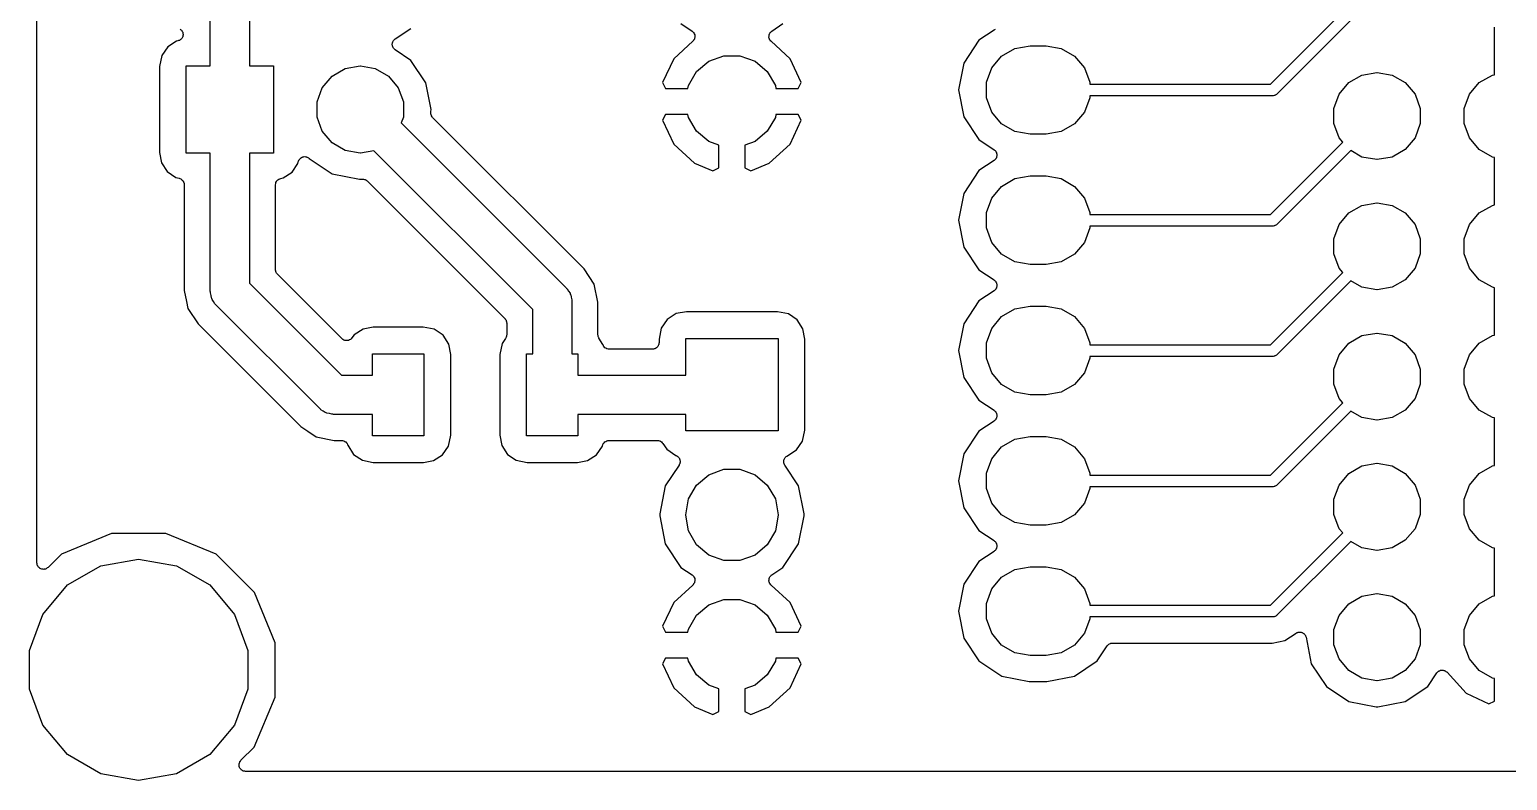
# Model space of a CAD drawing. Extents: x 127.4 to 176.4, y -111.4 to -62.3.
# Drawn here: x 127.42 to 156.21, y -111.38 to -96.74 of the extents above; entities that cross this region are included whole.
import ezdxf

# ---------------------------------------------------------------- set-up
doc = ezdxf.new("R2010")
doc.units = 0
doc.header["$MEASUREMENT"] = 0
doc.layers.add('BLACK', color=7, linetype='CONTINUOUS')

msp = doc.modelspace()

# ---------------------------------------------------------------- linework, layer by layer
at = {"layer": 'Black'}
for p, q in [((127.558, -107.137), (127.558, -66.8538)), ((151.591, -97.8027), (153, -96.393)), ((130.351, -96.7303), (130.363, -96.7422)), ((130.363, -96.7422), (130.377, -96.7531)), ((130.937, -97.448), (130.937, -96.5065)), ((131.699, -96.5065), (131.699, -97.448)), ((134.537, -96.9224), (134.846, -96.7165)), ((140.106, -96.6239), (140.323, -96.7689)), ((141.877, -96.7689), (142.094, -96.6239)), ((146.217, -96.743), (146.207, -96.7526)), ((146.228, -96.7348), (146.217, -96.743)), ((153.159, -96.5581), (151.719, -97.9978)), ((155.956, -97.6192), (155.956, -96.6908)), ((130.281, -96.9651), (130.107, -97.0768)), ((130.304, -96.9607), (130.281, -96.9651)), ((130.32, -96.9546), (130.304, -96.9607)), ((130.337, -96.9498), (130.32, -96.9546)), ((130.341, -96.9468), (130.337, -96.9498)), ((130.345, -96.9451), (130.341, -96.9468)), ((130.358, -96.9339), (130.345, -96.9451)), ((130.372, -96.9237), (130.358, -96.9339)), ((130.375, -96.9196), (130.372, -96.9237)), ((130.379, -96.9164), (130.375, -96.9196)), ((130.377, -96.7531), (130.379, -96.7573)), ((130.379, -96.7573), (130.383, -96.7608)), ((130.387, -96.9013), (130.379, -96.9164)), ((130.383, -96.7608), (130.39, -96.7762)), ((130.397, -96.887), (130.387, -96.9013)), ((130.39, -96.7762), (130.399, -96.791)), ((130.398, -96.8822), (130.397, -96.887)), ((130.4, -96.8779), (130.398, -96.8822)), ((130.399, -96.791), (130.4, -96.7959)), ((130.4, -96.7959), (130.402, -96.8003)), ((130.403, -96.8609), (130.4, -96.8779)), ((130.402, -96.8003), (130.404, -96.8175)), ((130.407, -96.8442), (130.403, -96.8609)), ((130.404, -96.8175), (130.407, -96.8344)), ((130.407, -96.8344), (130.407, -96.8393)), ((130.407, -96.8393), (130.407, -96.8442)), ((134.481, -97.0197), (134.485, -97.0062)), ((134.482, -97.028), (134.481, -97.0197)), ((134.481, -97.0363), (134.482, -97.028)), ((134.485, -97.0498), (134.481, -97.0363)), ((134.485, -97.0062), (134.486, -96.9925)), ((134.486, -96.9925), (134.49, -96.985)), ((134.49, -96.985), (134.492, -96.9769)), ((134.492, -96.9769), (134.499, -96.9653)), ((134.499, -96.9653), (134.506, -96.9529)), ((134.506, -96.9529), (134.512, -96.9471)), ((134.512, -96.9471), (134.516, -96.9402)), ((134.516, -96.9402), (134.527, -96.932)), ((134.527, -96.932), (134.537, -96.9224)), ((140.338, -96.9681), (139.966, -97.309)), ((140.323, -96.7689), (140.326, -96.7718)), ((140.326, -96.7718), (140.33, -96.7737)), ((140.33, -96.7737), (140.342, -96.787)), ((140.341, -96.9648), (140.338, -96.9681)), ((140.344, -96.9623), (140.341, -96.9648)), ((140.342, -96.787), (140.355, -96.7994)), ((140.354, -96.9474), (140.344, -96.9623)), ((140.365, -96.9331), (140.354, -96.9474)), ((140.355, -96.7994), (140.357, -96.8032)), ((140.357, -96.8032), (140.36, -96.8063)), ((140.36, -96.8063), (140.367, -96.8228)), ((140.366, -96.9291), (140.365, -96.9331)), ((140.369, -96.9256), (140.366, -96.9291)), ((140.367, -96.8228), (140.375, -96.839)), ((140.373, -96.9082), (140.369, -96.9256)), ((140.378, -96.8911), (140.373, -96.9082)), ((140.375, -96.839), (140.375, -96.8431)), ((140.375, -96.8431), (140.377, -96.847)), ((140.377, -96.847), (140.377, -96.8649)), ((140.377, -96.8649), (140.379, -96.8828)), ((140.379, -96.8828), (140.378, -96.8869)), ((140.378, -96.8869), (140.378, -96.8911)), ((141.821, -96.8828), (141.823, -96.8649)), ((141.822, -96.8869), (141.821, -96.8828)), ((141.822, -96.8911), (141.822, -96.8869)), ((141.827, -96.9082), (141.822, -96.8911)), ((141.823, -96.847), (141.825, -96.8431)), ((141.823, -96.8649), (141.823, -96.847)), ((141.825, -96.839), (141.833, -96.8228)), ((141.825, -96.8431), (141.825, -96.839)), ((141.831, -96.9256), (141.827, -96.9082)), ((141.834, -96.9291), (141.831, -96.9256)), ((141.833, -96.8228), (141.84, -96.8063)), ((141.835, -96.9331), (141.834, -96.9291)), ((141.846, -96.9474), (141.835, -96.9331)), ((141.84, -96.8063), (141.843, -96.8032)), ((141.843, -96.8032), (141.845, -96.7994)), ((141.845, -96.7994), (141.858, -96.787)), ((141.856, -96.9623), (141.846, -96.9474)), ((141.859, -96.9648), (141.856, -96.9623)), ((141.858, -96.787), (141.87, -96.7737)), ((141.862, -96.9681), (141.859, -96.9648)), ((142.234, -97.309), (141.862, -96.9681)), ((141.87, -96.7737), (141.874, -96.7718)), ((141.874, -96.7718), (141.877, -96.7689)), ((145.913, -96.9489), (145.616, -97.3931)), ((146.207, -96.7526), (145.913, -96.9489)), ((129.991, -97.2465), (129.948, -97.4607)), ((130.107, -97.0768), (129.991, -97.2465)), ((134.486, -97.0635), (134.485, -97.0498)), ((134.49, -97.071), (134.486, -97.0635)), ((134.492, -97.0791), (134.49, -97.071)), ((134.499, -97.0907), (134.492, -97.0791)), ((134.506, -97.1031), (134.499, -97.0907)), ((134.512, -97.1089), (134.506, -97.1031)), ((134.516, -97.1158), (134.512, -97.1089)), ((134.527, -97.124), (134.516, -97.1158)), ((134.537, -97.1336), (134.527, -97.124)), ((134.846, -97.3395), (134.537, -97.1336)), ((139.966, -97.309), (139.75, -97.773)), ((140.65, -97.3571), (140.944, -97.2502)), ((140.944, -97.2502), (141.256, -97.2502)), ((141.256, -97.2502), (141.55, -97.3571)), ((142.45, -97.773), (142.234, -97.309)), ((146.162, -97.4852), (146.355, -97.2554)), ((146.355, -97.2554), (146.614, -97.1055)), ((146.614, -97.1055), (146.91, -97.0534)), ((146.91, -97.0534), (147.222, -97.0534)), ((147.222, -97.0534), (147.518, -97.1055)), ((147.518, -97.1055), (147.777, -97.2554)), ((147.777, -97.2554), (147.97, -97.4852)), ((129.948, -97.4607), (129.948, -99.1362)), ((130.468, -99.148), (130.468, -97.448)), ((130.468, -97.448), (130.937, -97.448)), ((131.699, -97.448), (132.168, -97.448)), ((132.168, -97.448), (132.168, -99.148)), ((133.308, -97.6469), (133.564, -97.4993)), ((133.564, -97.4993), (133.855, -97.448)), ((133.855, -97.448), (133.861, -97.448)), ((133.861, -97.448), (134.152, -97.4993)), ((134.152, -97.4993), (134.408, -97.6469)), ((135.139, -97.7793), (134.846, -97.3395)), ((140.254, -97.8287), (140.411, -97.5581)), ((140.411, -97.5581), (140.65, -97.3571)), ((141.55, -97.3571), (141.789, -97.5581)), ((141.789, -97.5581), (141.946, -97.8287)), ((145.616, -97.3931), (145.512, -97.917)), ((146.059, -97.767), (146.162, -97.4852)), ((147.97, -97.4852), (148.073, -97.767)), ((153.376, -97.6263), (153.667, -97.575)), ((153.667, -97.575), (153.673, -97.575)), ((153.673, -97.575), (153.964, -97.6263)), ((133.018, -98.1504), (133.119, -97.873)), ((133.119, -97.873), (133.308, -97.6469)), ((134.408, -97.6469), (134.597, -97.873)), ((134.597, -97.873), (134.698, -98.1504)), ((135.243, -98.298), (135.139, -97.7793)), ((139.75, -97.773), (139.807, -97.886)), ((139.807, -97.886), (140.244, -97.886)), ((140.244, -97.886), (140.254, -97.8287)), ((141.946, -97.8287), (141.956, -97.886)), ((141.956, -97.886), (142.393, -97.886)), ((142.393, -97.886), (142.45, -97.773)), ((146.059, -98.067), (146.059, -97.767)), ((148.073, -97.767), (148.073, -97.8027)), ((148.073, -97.8027), (151.591, -97.8027)), ((152.931, -98), (153.12, -97.7739)), ((153.12, -97.7739), (153.376, -97.6263)), ((153.964, -97.6263), (154.22, -97.7739)), ((154.22, -97.7739), (154.409, -98)), ((155.471, -98), (155.66, -97.7739)), ((155.66, -97.7739), (155.916, -97.6263)), ((155.916, -97.6263), (155.956, -97.6192)), ((133.018, -98.4456), (133.018, -98.1504)), ((134.698, -98.1504), (134.698, -98.4456)), ((145.512, -97.917), (145.616, -98.4409)), ((146.162, -98.3488), (146.059, -98.067)), ((148.073, -98.067), (147.97, -98.3488)), ((151.638, -98.0313), (148.073, -98.0313)), ((148.073, -98.0313), (148.073, -98.067)), ((151.643, -98.0304), (151.638, -98.0313)), ((151.648, -98.0309), (151.643, -98.0304)), ((151.662, -98.027), (151.648, -98.0309)), ((151.677, -98.0244), (151.662, -98.027)), ((151.681, -98.0219), (151.677, -98.0244)), ((151.686, -98.0206), (151.681, -98.0219)), ((151.699, -98.012), (151.686, -98.0206)), ((151.711, -98.0046), (151.699, -98.012)), ((151.715, -98.0007), (151.711, -98.0046)), ((151.719, -97.9978), (151.715, -98.0007)), ((152.83, -98.2774), (152.931, -98)), ((154.409, -98), (154.51, -98.2774)), ((155.37, -98.2774), (155.471, -98)), ((133.119, -98.723), (133.018, -98.4456)), ((134.698, -98.4456), (134.657, -98.5584)), ((135.233, -98.3735), (135.234, -98.3556)), ((135.234, -98.3776), (135.233, -98.3735)), ((135.234, -98.3556), (135.235, -98.3377)), ((135.234, -98.3818), (135.234, -98.3776)), ((135.24, -98.3988), (135.234, -98.3818)), ((135.235, -98.3377), (135.243, -98.298)), ((135.244, -98.4161), (135.24, -98.3988)), ((135.247, -98.4195), (135.244, -98.4161)), ((135.248, -98.4235), (135.247, -98.4195)), ((135.259, -98.4375), (135.248, -98.4235)), ((135.269, -98.4522), (135.259, -98.4375)), ((135.412, -98.5945), (135.269, -98.4522)), ((139.807, -98.394), (139.75, -98.507)), ((140.244, -98.394), (139.807, -98.394)), ((140.254, -98.4513), (140.244, -98.394)), ((140.411, -98.7219), (140.254, -98.4513)), ((141.946, -98.4513), (141.789, -98.7219)), ((141.956, -98.394), (141.946, -98.4513)), ((142.393, -98.394), (141.956, -98.394)), ((142.45, -98.507), (142.393, -98.394)), ((145.616, -98.4409), (145.913, -98.8851)), ((146.355, -98.5786), (146.162, -98.3488)), ((147.97, -98.3488), (147.777, -98.5786)), ((152.83, -98.5726), (152.83, -98.2774)), ((154.51, -98.2774), (154.51, -98.5726)), ((155.37, -98.5726), (155.37, -98.2774)), ((133.308, -98.9491), (133.119, -98.723)), ((134.657, -98.5584), (137.869, -101.771)), ((138.22, -101.403), (135.412, -98.5945)), ((135.412, -98.5945), (135.412, -98.5945)), ((139.75, -98.507), (139.966, -98.971)), ((140.65, -98.9229), (140.411, -98.7219)), ((141.789, -98.7219), (141.55, -98.9229)), ((142.234, -98.971), (142.45, -98.507)), ((146.614, -98.7285), (146.355, -98.5786)), ((146.91, -98.7806), (146.614, -98.7285)), ((147.518, -98.7285), (147.222, -98.7806)), ((147.777, -98.5786), (147.518, -98.7285)), ((152.931, -98.85), (152.83, -98.5726)), ((154.51, -98.5726), (154.409, -98.85)), ((155.471, -98.85), (155.37, -98.5726)), ((133.564, -99.0967), (133.308, -98.9491)), ((139.966, -98.971), (140.373, -99.3435)), ((140.846, -98.9942), (140.65, -98.9229)), ((140.846, -99.4324), (140.846, -98.9942)), ((141.55, -98.9229), (141.354, -98.9942)), ((141.354, -98.9942), (141.354, -99.4324)), ((141.827, -99.3435), (142.234, -98.971)), ((145.913, -98.8851), (146.207, -99.0814)), ((147.222, -98.7806), (146.91, -98.7806)), ((151.591, -100.343), (153, -98.933)), ((153, -98.933), (152.931, -98.85)), ((154.409, -98.85), (154.22, -99.0761)), ((155.66, -99.0761), (155.471, -98.85)), ((129.948, -99.1362), (129.985, -99.3355)), ((129.985, -99.3355), (130.097, -99.5091)), ((130.937, -99.148), (130.468, -99.148)), ((130.937, -99.91), (130.937, -99.148)), ((132.168, -99.148), (131.699, -99.148)), ((131.699, -99.148), (131.699, -99.91)), ((132.645, -99.3495), (132.651, -99.3183)), ((132.651, -99.3183), (132.657, -99.3031)), ((132.657, -99.3031), (132.662, -99.2874)), ((132.662, -99.2874), (132.665, -99.2827)), ((132.665, -99.2827), (132.667, -99.2773)), ((132.667, -99.2773), (132.678, -99.265)), ((132.678, -99.265), (132.688, -99.2518)), ((132.688, -99.2518), (132.693, -99.2486)), ((132.693, -99.2486), (132.697, -99.2442)), ((132.697, -99.2442), (132.711, -99.2364)), ((132.711, -99.2364), (132.725, -99.2273)), ((132.725, -99.2273), (132.73, -99.2259)), ((132.73, -99.2259), (132.735, -99.2231)), ((132.735, -99.2231), (132.752, -99.2207)), ((132.752, -99.2207), (132.768, -99.2168)), ((132.768, -99.2168), (132.773, -99.2174)), ((132.773, -99.2174), (132.779, -99.2166)), ((132.779, -99.2166), (132.795, -99.2198)), ((132.795, -99.2198), (132.811, -99.2216)), ((132.811, -99.2216), (132.817, -99.2242)), ((132.817, -99.2242), (132.822, -99.2253)), ((132.822, -99.2253), (132.836, -99.2339)), ((132.836, -99.2339), (132.851, -99.2411)), ((132.851, -99.2411), (132.855, -99.2453)), ((132.855, -99.2453), (132.86, -99.2484)), ((132.86, -99.2484), (132.862, -99.2507)), ((132.862, -99.2507), (133.31, -99.5503)), ((133.855, -99.148), (133.564, -99.0967)), ((133.861, -99.148), (133.855, -99.148)), ((134.123, -99.1018), (133.861, -99.148)), ((137.219, -102.198), (134.123, -99.1018)), ((146.207, -99.2926), (145.913, -99.4889)), ((146.207, -99.0814), (146.217, -99.091)), ((146.217, -99.283), (146.207, -99.2926)), ((146.217, -99.091), (146.228, -99.0992)), ((146.228, -99.2748), (146.217, -99.283)), ((146.228, -99.0992), (146.233, -99.1061)), ((146.233, -99.2679), (146.228, -99.2748)), ((146.233, -99.1061), (146.239, -99.1119)), ((146.239, -99.2621), (146.233, -99.2679)), ((146.239, -99.1119), (146.245, -99.1243)), ((146.245, -99.2497), (146.239, -99.2621)), ((146.245, -99.1243), (146.253, -99.1359)), ((146.253, -99.2381), (146.245, -99.2497)), ((146.253, -99.1359), (146.255, -99.144)), ((146.255, -99.23), (146.253, -99.2381)), ((146.255, -99.144), (146.258, -99.1515)), ((146.258, -99.2225), (146.255, -99.23)), ((146.258, -99.1515), (146.26, -99.1652)), ((146.26, -99.2088), (146.258, -99.2225)), ((146.26, -99.1652), (146.263, -99.1787)), ((146.263, -99.1953), (146.26, -99.2088)), ((146.263, -99.1787), (146.262, -99.187)), ((146.262, -99.187), (146.263, -99.1953)), ((153.159, -99.0981), (151.719, -100.538)), ((153.376, -99.2237), (153.159, -99.0981)), ((153.667, -99.275), (153.376, -99.2237)), ((153.673, -99.275), (153.667, -99.275)), ((153.964, -99.2237), (153.673, -99.275)), ((154.22, -99.0761), (153.964, -99.2237)), ((155.916, -99.2237), (155.66, -99.0761)), ((155.956, -99.2308), (155.916, -99.2237)), ((155.956, -100.159), (155.956, -99.2308)), ((130.097, -99.5091), (130.267, -99.6251)), ((130.267, -99.6251), (130.327, -99.6373)), ((132.355, -99.6309), (132.529, -99.5192)), ((132.529, -99.5192), (132.645, -99.3495)), ((133.31, -99.5503), (133.841, -99.656)), ((140.373, -99.3435), (140.73, -99.4913)), ((140.73, -99.4913), (140.846, -99.4324)), ((141.354, -99.4324), (141.47, -99.4913)), ((141.47, -99.4913), (141.827, -99.3435)), ((145.913, -99.4889), (145.616, -99.9331)), ((146.614, -99.6455), (146.91, -99.5934)), ((146.91, -99.5934), (147.222, -99.5934)), ((147.222, -99.5934), (147.518, -99.6455)), ((130.327, -99.6373), (130.346, -99.6448)), ((130.346, -99.6448), (130.365, -99.6518)), ((130.365, -99.6518), (130.367, -99.6529)), ((130.367, -99.6529), (130.368, -99.6535)), ((130.368, -99.6535), (130.384, -99.667)), ((130.384, -99.667), (130.399, -99.6802)), ((130.399, -99.6802), (130.4, -99.6816)), ((130.4, -99.6816), (130.401, -99.6827)), ((130.401, -99.6827), (130.411, -99.7006)), ((130.411, -99.7006), (130.421, -99.7184)), ((130.421, -99.7184), (130.422, -99.72)), ((130.422, -99.72), (130.422, -99.7214)), ((130.422, -99.7214), (130.425, -99.7416)), ((130.425, -99.7416), (130.429, -99.7618)), ((130.429, -99.7618), (130.429, -101.827)), ((130.937, -101.84), (130.937, -99.91)), ((131.699, -99.91), (131.699, -101.682)), ((132.207, -99.7642), (132.211, -99.7432)), ((132.207, -101.419), (132.207, -99.7642)), ((132.211, -99.7432), (132.214, -99.7221)), ((132.214, -99.7221), (132.215, -99.7215)), ((132.215, -99.7208), (132.225, -99.7023)), ((132.215, -99.7215), (132.215, -99.7208)), ((132.225, -99.7023), (132.236, -99.6837)), ((132.236, -99.6832), (132.237, -99.6826)), ((132.236, -99.6837), (132.236, -99.6832)), ((132.237, -99.6826), (132.253, -99.6689)), ((132.253, -99.6689), (132.269, -99.655)), ((132.269, -99.655), (132.27, -99.6547)), ((132.27, -99.6542), (132.291, -99.6469)), ((132.27, -99.6547), (132.27, -99.6542)), ((132.291, -99.6469), (132.311, -99.6394)), ((132.311, -99.6394), (132.355, -99.6309)), ((133.841, -99.656), (133.875, -99.656)), ((133.875, -99.656), (133.878, -99.6553)), ((133.878, -99.6553), (133.896, -99.6549)), ((133.896, -99.6549), (133.914, -99.6533)), ((133.914, -99.6533), (133.918, -99.6544)), ((133.918, -99.6544), (133.922, -99.6543)), ((133.922, -99.6543), (133.939, -99.6601)), ((133.939, -99.6601), (133.957, -99.6647)), ((133.957, -99.6647), (133.96, -99.6671)), ((133.96, -99.6671), (133.964, -99.6685)), ((133.964, -99.6685), (133.978, -99.6797)), ((133.978, -99.6797), (133.993, -99.69)), ((133.993, -99.69), (136.674, -102.371)), ((146.162, -100.025), (146.355, -99.7954)), ((146.355, -99.7954), (146.614, -99.6455)), ((147.518, -99.6455), (147.777, -99.7954)), ((147.777, -99.7954), (147.97, -100.025)), ((145.616, -99.9331), (145.512, -100.457)), ((146.059, -100.307), (146.162, -100.025)), ((147.97, -100.025), (148.073, -100.307)), ((153.12, -100.314), (153.376, -100.166)), ((153.376, -100.166), (153.667, -100.115)), ((153.667, -100.115), (153.673, -100.115)), ((153.673, -100.115), (153.964, -100.166)), ((153.964, -100.166), (154.22, -100.314)), ((155.66, -100.314), (155.916, -100.166)), ((155.916, -100.166), (155.956, -100.159)), ((145.512, -100.457), (145.616, -100.981)), ((146.059, -100.607), (146.059, -100.307)), ((148.073, -100.307), (148.073, -100.343)), ((148.073, -100.343), (151.591, -100.343)), ((152.931, -100.54), (153.12, -100.314)), ((154.22, -100.314), (154.409, -100.54)), ((155.471, -100.54), (155.66, -100.314)), ((146.162, -100.889), (146.059, -100.607)), ((148.073, -100.607), (147.97, -100.889)), ((151.638, -100.571), (148.073, -100.571)), ((148.073, -100.571), (148.073, -100.607)), ((151.643, -100.57), (151.638, -100.571)), ((151.648, -100.571), (151.643, -100.57)), ((151.662, -100.567), (151.648, -100.571)), ((151.677, -100.564), (151.662, -100.567)), ((151.681, -100.562), (151.677, -100.564)), ((151.686, -100.561), (151.681, -100.562)), ((151.699, -100.552), (151.686, -100.561)), ((151.711, -100.545), (151.699, -100.552)), ((151.715, -100.541), (151.711, -100.545)), ((151.719, -100.538), (151.715, -100.541)), ((152.83, -100.817), (152.931, -100.54)), ((154.409, -100.54), (154.51, -100.817)), ((155.37, -100.817), (155.471, -100.54)), ((145.616, -100.981), (145.913, -101.425)), ((146.355, -101.119), (146.162, -100.889)), ((147.97, -100.889), (147.777, -101.119)), ((152.83, -101.113), (152.83, -100.817)), ((154.51, -100.817), (154.51, -101.113)), ((155.37, -101.113), (155.37, -100.817)), ((146.614, -101.269), (146.355, -101.119)), ((146.91, -101.321), (146.614, -101.269)), ((147.222, -101.321), (146.91, -101.321)), ((147.518, -101.269), (147.222, -101.321)), ((147.777, -101.119), (147.518, -101.269)), ((152.931, -101.39), (152.83, -101.113)), ((154.51, -101.113), (154.409, -101.39)), ((155.471, -101.39), (155.37, -101.113)), ((132.208, -101.425), (132.207, -101.419)), ((132.207, -101.43), (132.208, -101.425)), ((132.212, -101.446), (132.207, -101.43)), ((132.215, -101.463), (132.212, -101.446)), ((132.217, -101.467), (132.215, -101.463)), ((132.219, -101.473), (132.217, -101.467)), ((132.228, -101.486), (132.219, -101.473)), ((132.237, -101.501), (132.228, -101.486)), ((132.241, -101.504), (132.237, -101.501)), ((132.244, -101.509), (132.241, -101.504)), ((133.503, -102.768), (132.244, -101.509)), ((138.419, -101.701), (138.22, -101.403)), ((145.913, -101.425), (146.207, -101.621)), ((146.207, -101.621), (146.217, -101.631)), ((146.217, -101.631), (146.228, -101.639)), ((146.228, -101.639), (146.233, -101.646)), ((146.233, -101.646), (146.239, -101.652)), ((151.591, -102.883), (153, -101.473)), ((153.159, -101.638), (151.719, -103.078)), ((153, -101.473), (152.931, -101.39)), ((153.376, -101.764), (153.159, -101.638)), ((154.22, -101.616), (153.964, -101.764)), ((154.409, -101.39), (154.22, -101.616)), ((155.66, -101.616), (155.471, -101.39)), ((155.916, -101.764), (155.66, -101.616)), ((130.429, -101.827), (130.471, -102.039)), ((130.94, -101.857), (130.937, -101.84)), ((130.938, -101.873), (130.94, -101.857)), ((130.951, -101.921), (130.938, -101.873)), ((130.96, -101.97), (130.951, -101.921)), ((131.699, -101.682), (133.496, -103.479)), ((137.869, -101.771), (137.879, -101.784)), ((137.879, -101.784), (137.892, -101.795)), ((137.892, -101.795), (137.917, -101.838)), ((137.917, -101.838), (137.945, -101.879)), ((137.945, -101.879), (137.95, -101.895)), ((137.95, -101.895), (137.958, -101.91)), ((137.958, -101.91), (137.967, -101.959)), ((138.489, -102.053), (138.419, -101.701)), ((146.207, -101.833), (145.913, -102.029)), ((146.217, -101.823), (146.207, -101.833)), ((146.228, -101.815), (146.217, -101.823)), ((146.233, -101.808), (146.228, -101.815)), ((146.239, -101.802), (146.233, -101.808)), ((146.239, -101.652), (146.245, -101.664)), ((146.245, -101.79), (146.239, -101.802)), ((146.245, -101.664), (146.253, -101.676)), ((146.253, -101.778), (146.245, -101.79)), ((146.253, -101.676), (146.255, -101.684)), ((146.255, -101.77), (146.253, -101.778)), ((146.255, -101.684), (146.258, -101.691)), ((146.258, -101.763), (146.255, -101.77)), ((146.258, -101.691), (146.26, -101.705)), ((146.26, -101.749), (146.258, -101.763)), ((146.26, -101.705), (146.263, -101.719)), ((146.263, -101.735), (146.26, -101.749)), ((146.263, -101.719), (146.262, -101.727)), ((146.262, -101.727), (146.263, -101.735)), ((153.667, -101.815), (153.376, -101.764)), ((153.673, -101.815), (153.667, -101.815)), ((153.964, -101.764), (153.673, -101.815)), ((155.956, -101.771), (155.916, -101.764)), ((155.956, -102.699), (155.956, -101.771)), ((130.471, -102.039), (130.471, -102.039)), ((130.471, -102.039), (130.499, -102.179)), ((130.499, -102.179), (130.698, -102.477)), ((130.968, -101.985), (130.96, -101.97)), ((130.973, -102.001), (130.968, -101.985)), ((131.001, -102.042), (130.973, -102.001)), ((131.026, -102.085), (131.001, -102.042)), ((131.039, -102.096), (131.026, -102.085)), ((131.049, -102.109), (131.039, -102.096)), ((133.069, -104.129), (131.049, -102.109)), ((137.219, -103.06), (137.219, -102.198)), ((137.967, -101.959), (137.98, -102.007)), ((137.98, -102.007), (137.978, -102.023)), ((137.978, -102.023), (137.981, -102.04)), ((137.981, -102.04), (137.981, -103.06)), ((138.489, -102.689), (138.489, -102.053)), ((145.913, -102.029), (145.616, -102.473)), ((146.355, -102.335), (146.614, -102.185)), ((146.614, -102.185), (146.91, -102.133)), ((146.91, -102.133), (147.222, -102.133)), ((147.222, -102.133), (147.518, -102.185)), ((147.518, -102.185), (147.777, -102.335)), ((130.698, -102.477), (132.701, -104.48)), ((136.674, -102.371), (136.677, -102.376)), ((136.677, -102.376), (136.681, -102.379)), ((136.681, -102.379), (136.69, -102.394)), ((136.69, -102.394), (136.699, -102.407)), ((136.699, -102.407), (136.701, -102.413)), ((136.701, -102.413), (136.703, -102.417)), ((136.703, -102.417), (136.706, -102.434)), ((136.706, -102.434), (136.711, -102.45)), ((136.711, -102.45), (136.71, -102.455)), ((136.71, -102.455), (136.711, -102.461)), ((136.711, -102.461), (136.711, -102.69)), ((139.839, -102.389), (139.723, -102.559)), ((140.013, -102.277), (139.839, -102.389)), ((140.212, -102.24), (140.013, -102.277)), ((141.987, -102.24), (140.212, -102.24)), ((142.201, -102.283), (141.987, -102.24)), ((142.371, -102.399), (142.201, -102.283)), ((142.483, -102.573), (142.371, -102.399)), ((145.616, -102.473), (145.512, -102.997)), ((146.162, -102.565), (146.355, -102.335)), ((147.777, -102.335), (147.97, -102.565)), ((133.504, -102.769), (133.503, -102.768)), ((133.503, -102.768), (133.503, -102.768)), ((133.521, -102.781), (133.504, -102.769)), ((133.539, -102.793), (133.521, -102.781)), ((133.54, -102.793), (133.539, -102.793)), ((133.561, -102.799), (133.54, -102.793)), ((133.54, -102.793), (133.54, -102.793)), ((133.646, -102.791), (133.627, -102.8)), ((133.665, -102.782), (133.646, -102.791)), ((133.666, -102.781), (133.665, -102.782)), ((133.667, -102.781), (133.666, -102.781)), ((133.682, -102.766), (133.667, -102.781)), ((133.697, -102.751), (133.682, -102.766)), ((133.739, -102.689), (133.697, -102.749)), ((133.697, -102.749), (133.697, -102.75)), ((133.697, -102.75), (133.697, -102.751)), ((133.913, -102.577), (133.739, -102.689)), ((134.112, -102.54), (133.913, -102.577)), ((135.087, -102.54), (134.112, -102.54)), ((135.301, -102.583), (135.087, -102.54)), ((135.471, -102.699), (135.301, -102.583)), ((135.583, -102.873), (135.471, -102.699)), ((136.689, -102.762), (136.623, -102.859)), ((136.695, -102.748), (136.689, -102.762)), ((136.703, -102.734), (136.695, -102.748)), ((136.704, -102.728), (136.703, -102.734)), ((136.707, -102.722), (136.704, -102.728)), ((136.708, -102.706), (136.707, -102.722)), ((136.711, -102.69), (136.708, -102.706)), ((138.491, -102.703), (138.489, -102.689)), ((138.492, -102.717), (138.491, -102.703)), ((138.495, -102.725), (138.492, -102.717)), ((138.497, -102.733), (138.495, -102.725)), ((138.504, -102.745), (138.497, -102.733)), ((138.509, -102.758), (138.504, -102.745)), ((138.585, -102.876), (138.509, -102.758)), ((139.723, -102.559), (139.68, -102.773)), ((139.68, -102.773), (139.68, -102.844)), ((140.2, -103.479), (140.2, -102.76)), ((140.2, -102.76), (142, -102.76)), ((142, -102.76), (142, -104.56)), ((142.52, -102.772), (142.483, -102.573)), ((142.52, -104.547), (142.52, -102.772)), ((146.059, -102.847), (146.162, -102.565)), ((147.97, -102.565), (148.073, -102.847)), ((153.12, -102.854), (153.376, -102.706)), ((153.376, -102.706), (153.667, -102.655)), ((153.667, -102.655), (153.673, -102.655)), ((153.673, -102.655), (153.964, -102.706)), ((153.964, -102.706), (154.22, -102.854)), ((155.66, -102.854), (155.916, -102.706)), ((155.916, -102.706), (155.956, -102.699)), ((133.582, -102.804), (133.561, -102.799)), ((133.583, -102.804), (133.582, -102.804)), ((133.582, -102.804), (133.582, -102.804)), ((133.604, -102.802), (133.583, -102.804)), ((133.625, -102.8), (133.604, -102.802)), ((133.626, -102.8), (133.625, -102.8)), ((133.627, -102.8), (133.626, -102.8)), ((134.1, -103.479), (134.1, -103.06)), ((134.1, -103.06), (135.1, -103.06)), ((135.1, -103.06), (135.1, -104.66)), ((135.62, -103.072), (135.583, -102.873)), ((135.62, -104.647), (135.62, -103.072)), ((136.623, -102.859), (136.58, -103.073)), ((136.58, -103.073), (136.58, -104.648)), ((137.1, -104.66), (137.1, -103.06)), ((137.1, -103.06), (137.219, -103.06)), ((137.981, -103.06), (138.1, -103.06)), ((138.1, -103.06), (138.1, -103.479)), ((138.59, -102.887), (138.585, -102.876)), ((138.597, -102.907), (138.59, -102.887)), ((138.597, -102.908), (138.597, -102.907)), ((138.598, -102.909), (138.597, -102.908)), ((138.611, -102.925), (138.598, -102.909)), ((138.625, -102.941), (138.611, -102.925)), ((138.626, -102.942), (138.625, -102.941)), ((138.645, -102.953), (138.626, -102.942)), ((138.626, -102.942), (138.626, -102.942)), ((138.663, -102.963), (138.645, -102.953)), ((138.664, -102.963), (138.663, -102.963)), ((138.665, -102.964), (138.664, -102.963)), ((138.686, -102.967), (138.665, -102.964)), ((138.707, -102.971), (138.686, -102.967)), ((139.553, -102.971), (138.707, -102.971)), ((139.564, -102.969), (139.553, -102.971)), ((139.575, -102.969), (139.564, -102.969)), ((139.585, -102.965), (139.575, -102.969)), ((139.596, -102.963), (139.585, -102.965)), ((139.606, -102.958), (139.596, -102.963)), ((139.616, -102.954), (139.606, -102.958)), ((139.625, -102.947), (139.616, -102.954)), ((139.634, -102.941), (139.625, -102.947)), ((139.641, -102.933), (139.634, -102.941)), ((139.65, -102.926), (139.641, -102.933)), ((139.655, -102.916), (139.65, -102.926)), ((139.663, -102.907), (139.655, -102.916)), ((139.666, -102.897), (139.663, -102.907)), ((139.672, -102.887), (139.666, -102.897)), ((139.674, -102.876), (139.672, -102.887)), ((139.678, -102.866), (139.674, -102.876)), ((139.68, -102.844), (139.678, -102.855)), ((139.678, -102.855), (139.678, -102.866)), ((145.512, -102.997), (145.616, -103.521)), ((146.059, -103.147), (146.059, -102.847)), ((148.073, -102.847), (148.073, -102.883)), ((148.073, -102.883), (151.591, -102.883)), ((151.711, -103.085), (151.699, -103.092)), ((151.715, -103.081), (151.711, -103.085)), ((151.719, -103.078), (151.715, -103.081)), ((152.83, -103.357), (152.931, -103.08)), ((152.931, -103.08), (153.12, -102.854)), ((154.22, -102.854), (154.409, -103.08)), ((154.409, -103.08), (154.51, -103.357)), ((155.37, -103.357), (155.471, -103.08)), ((155.471, -103.08), (155.66, -102.854)), ((146.162, -103.429), (146.059, -103.147)), ((148.073, -103.147), (147.97, -103.429)), ((151.638, -103.111), (148.073, -103.111)), ((148.073, -103.111), (148.073, -103.147)), ((151.643, -103.11), (151.638, -103.111)), ((151.648, -103.111), (151.643, -103.11)), ((151.662, -103.107), (151.648, -103.111)), ((151.677, -103.104), (151.662, -103.107)), ((151.681, -103.102), (151.677, -103.104)), ((151.686, -103.101), (151.681, -103.102)), ((151.699, -103.092), (151.686, -103.101)), ((152.83, -103.653), (152.83, -103.357)), ((154.51, -103.357), (154.51, -103.653)), ((155.37, -103.653), (155.37, -103.357)), ((133.496, -103.479), (134.1, -103.479)), ((138.1, -103.479), (140.2, -103.479)), ((145.616, -103.521), (145.913, -103.965)), ((146.355, -103.659), (146.162, -103.429)), ((146.614, -103.809), (146.355, -103.659)), ((147.777, -103.659), (147.518, -103.809)), ((147.97, -103.429), (147.777, -103.659)), ((152.931, -103.93), (152.83, -103.653)), ((154.51, -103.653), (154.409, -103.93)), ((155.471, -103.93), (155.37, -103.653)), ((146.91, -103.861), (146.614, -103.809)), ((147.222, -103.861), (146.91, -103.861)), ((147.518, -103.809), (147.222, -103.861)), ((153, -104.013), (152.931, -103.93)), ((154.409, -103.93), (154.22, -104.156)), ((155.66, -104.156), (155.471, -103.93)), ((133.082, -104.139), (133.069, -104.129)), ((133.093, -104.152), (133.082, -104.139)), ((133.136, -104.177), (133.093, -104.152)), ((133.177, -104.205), (133.136, -104.177)), ((133.193, -104.21), (133.177, -104.205)), ((133.208, -104.218), (133.193, -104.21)), ((133.257, -104.227), (133.208, -104.218)), ((133.305, -104.24), (133.257, -104.227)), ((145.913, -103.965), (146.207, -104.161)), ((146.207, -104.161), (146.217, -104.171)), ((146.217, -104.171), (146.228, -104.179)), ((146.228, -104.179), (146.233, -104.186)), ((146.233, -104.186), (146.239, -104.192)), ((146.239, -104.192), (146.245, -104.204)), ((146.245, -104.204), (146.253, -104.216)), ((146.253, -104.216), (146.255, -104.224)), ((146.255, -104.224), (146.258, -104.231)), ((146.258, -104.231), (146.26, -104.245)), ((151.591, -105.423), (153, -104.013)), ((153.159, -104.178), (151.719, -105.618)), ((153.376, -104.304), (153.159, -104.178)), ((154.22, -104.156), (153.964, -104.304)), ((155.916, -104.304), (155.66, -104.156)), ((132.701, -104.48), (132.836, -104.57)), ((133.321, -104.238), (133.305, -104.24)), ((133.338, -104.241), (133.321, -104.238)), ((134.1, -104.241), (133.338, -104.241)), ((134.1, -104.66), (134.1, -104.241)), ((140.2, -104.241), (138.1, -104.241)), ((138.1, -104.241), (138.1, -104.66)), ((140.2, -104.56), (140.2, -104.241)), ((146.207, -104.373), (145.913, -104.569)), ((146.217, -104.363), (146.207, -104.373)), ((146.228, -104.355), (146.217, -104.363)), ((146.233, -104.348), (146.228, -104.355)), ((146.239, -104.342), (146.233, -104.348)), ((146.245, -104.33), (146.239, -104.342)), ((146.253, -104.318), (146.245, -104.33)), ((146.255, -104.31), (146.253, -104.318)), ((146.258, -104.303), (146.255, -104.31)), ((146.26, -104.289), (146.258, -104.303)), ((146.26, -104.245), (146.263, -104.259)), ((146.263, -104.275), (146.26, -104.289)), ((146.263, -104.259), (146.262, -104.267)), ((146.262, -104.267), (146.263, -104.275)), ((153.667, -104.355), (153.376, -104.304)), ((153.673, -104.355), (153.667, -104.355)), ((153.964, -104.304), (153.673, -104.355)), ((155.956, -104.311), (155.916, -104.304)), ((155.956, -105.239), (155.956, -104.311)), ((132.836, -104.57), (132.836, -104.57)), ((132.836, -104.57), (132.999, -104.679)), ((132.999, -104.679), (133.351, -104.749)), ((133.351, -104.749), (133.493, -104.749)), ((133.493, -104.749), (133.514, -104.753)), ((133.514, -104.753), (133.535, -104.756)), ((133.535, -104.756), (133.536, -104.757)), ((133.536, -104.757), (133.537, -104.757)), ((133.537, -104.757), (133.555, -104.767)), ((133.555, -104.767), (133.574, -104.778)), ((133.574, -104.778), (133.574, -104.778)), ((133.574, -104.778), (133.575, -104.779)), ((133.575, -104.779), (133.589, -104.795)), ((133.589, -104.795), (133.602, -104.811)), ((133.602, -104.811), (133.603, -104.812)), ((133.603, -104.812), (133.603, -104.812)), ((133.603, -104.812), (133.61, -104.833)), ((135.1, -104.66), (134.1, -104.66)), ((135.577, -104.861), (135.62, -104.647)), ((136.58, -104.648), (136.617, -104.847)), ((138.1, -104.66), (137.1, -104.66)), ((138.587, -104.832), (138.594, -104.812)), ((138.594, -104.812), (138.595, -104.811)), ((138.595, -104.81), (138.609, -104.794)), ((138.595, -104.811), (138.595, -104.81)), ((138.609, -104.794), (138.622, -104.779)), ((138.622, -104.779), (138.623, -104.778)), ((138.623, -104.778), (138.625, -104.777)), ((138.625, -104.777), (138.643, -104.767)), ((138.643, -104.767), (138.66, -104.757)), ((138.66, -104.757), (138.662, -104.756)), ((138.662, -104.756), (138.663, -104.756)), ((138.663, -104.756), (138.684, -104.753)), ((138.684, -104.753), (138.704, -104.749)), ((138.704, -104.749), (139.649, -104.749)), ((139.649, -104.749), (139.668, -104.752)), ((139.668, -104.752), (139.686, -104.755)), ((139.686, -104.755), (139.689, -104.756)), ((139.689, -104.756), (139.692, -104.757)), ((139.692, -104.757), (139.709, -104.766)), ((139.709, -104.766), (139.726, -104.775)), ((139.726, -104.775), (139.728, -104.777)), ((139.728, -104.777), (139.73, -104.779)), ((139.73, -104.779), (139.743, -104.793)), ((139.743, -104.793), (139.756, -104.807)), ((139.756, -104.807), (139.829, -104.921)), ((142, -104.56), (140.2, -104.56)), ((142.361, -104.931), (142.477, -104.761)), ((142.477, -104.761), (142.52, -104.547)), ((145.913, -104.569), (145.616, -105.013)), ((146.355, -104.875), (146.614, -104.725)), ((146.614, -104.725), (146.91, -104.673)), ((146.91, -104.673), (147.222, -104.673)), ((147.222, -104.673), (147.518, -104.725)), ((147.518, -104.725), (147.777, -104.875)), ((133.61, -104.833), (133.615, -104.844)), ((133.615, -104.844), (133.729, -105.021)), ((133.729, -105.021), (133.899, -105.137)), ((135.287, -105.143), (135.461, -105.031)), ((135.461, -105.031), (135.577, -104.861)), ((136.617, -104.847), (136.729, -105.021)), ((136.729, -105.021), (136.899, -105.137)), ((138.287, -105.143), (138.461, -105.031)), ((138.461, -105.031), (138.577, -104.861)), ((138.577, -104.861), (138.579, -104.851)), ((138.579, -104.851), (138.587, -104.832)), ((139.829, -104.921), (140.004, -105.041)), ((140.004, -105.041), (140.015, -105.043)), ((140.015, -105.043), (140.023, -105.048)), ((140.023, -105.048), (140.031, -105.051)), ((140.031, -105.051), (140.041, -105.06)), ((140.041, -105.06), (140.052, -105.068)), ((140.052, -105.068), (140.057, -105.075)), ((140.057, -105.075), (140.064, -105.081)), ((140.064, -105.081), (140.07, -105.093)), ((140.07, -105.093), (140.078, -105.104)), ((142.123, -105.106), (142.13, -105.096)), ((142.13, -105.096), (142.136, -105.085)), ((142.136, -105.085), (142.143, -105.078)), ((142.143, -105.078), (142.149, -105.07)), ((142.149, -105.07), (142.159, -105.063)), ((142.159, -105.063), (142.168, -105.055)), ((142.168, -105.055), (142.361, -104.931)), ((145.616, -105.013), (145.512, -105.537)), ((146.162, -105.105), (146.355, -104.875)), ((147.777, -104.875), (147.97, -105.105)), ((133.899, -105.137), (134.113, -105.18)), ((134.113, -105.18), (135.088, -105.18)), ((135.088, -105.18), (135.287, -105.143)), ((136.899, -105.137), (137.113, -105.18)), ((137.113, -105.18), (138.088, -105.18)), ((138.088, -105.18), (138.287, -105.143)), ((140.07, -105.23), (139.801, -105.632)), ((140.075, -105.218), (140.07, -105.23)), ((140.083, -105.206), (140.075, -105.218)), ((140.078, -105.104), (140.081, -105.112)), ((140.081, -105.112), (140.085, -105.119)), ((140.084, -105.198), (140.083, -105.206)), ((140.088, -105.19), (140.084, -105.198)), ((140.085, -105.119), (140.087, -105.133)), ((140.087, -105.133), (140.091, -105.146)), ((140.089, -105.176), (140.088, -105.19)), ((140.091, -105.163), (140.089, -105.176)), ((140.091, -105.146), (140.09, -105.154)), ((140.09, -105.154), (140.091, -105.163)), ((140.65, -105.417), (140.944, -105.31)), ((140.944, -105.31), (141.256, -105.31)), ((141.256, -105.31), (141.55, -105.417)), ((142.11, -105.168), (142.112, -105.158)), ((142.113, -105.18), (142.11, -105.168)), ((142.111, -105.148), (142.114, -105.136)), ((142.112, -105.158), (142.111, -105.148)), ((142.114, -105.192), (142.113, -105.18)), ((142.114, -105.136), (142.116, -105.124)), ((142.118, -105.201), (142.114, -105.192)), ((142.116, -105.124), (142.12, -105.115)), ((142.12, -105.211), (142.118, -105.201)), ((142.12, -105.115), (142.123, -105.106)), ((142.127, -105.221), (142.12, -105.211)), ((142.132, -105.233), (142.127, -105.221)), ((142.399, -105.632), (142.132, -105.233)), ((146.059, -105.387), (146.162, -105.105)), ((146.059, -105.687), (146.059, -105.387)), ((147.97, -105.105), (148.073, -105.387)), ((148.073, -105.387), (148.073, -105.423)), ((153.12, -105.394), (153.376, -105.246)), ((153.376, -105.246), (153.667, -105.195)), ((153.667, -105.195), (153.673, -105.195)), ((153.673, -105.195), (153.964, -105.246)), ((153.964, -105.246), (154.22, -105.394)), ((155.66, -105.394), (155.916, -105.246)), ((155.916, -105.246), (155.956, -105.239)), ((139.801, -105.632), (139.692, -106.182)), ((140.254, -105.889), (140.411, -105.618)), ((140.411, -105.618), (140.65, -105.417)), ((141.55, -105.417), (141.789, -105.618)), ((141.789, -105.618), (141.946, -105.889)), ((142.508, -106.182), (142.399, -105.632)), ((145.512, -105.537), (145.616, -106.061)), ((148.073, -105.423), (151.591, -105.423)), ((151.638, -105.651), (148.073, -105.651)), ((148.073, -105.651), (148.073, -105.687)), ((151.643, -105.65), (151.638, -105.651)), ((151.648, -105.651), (151.643, -105.65)), ((151.662, -105.647), (151.648, -105.651)), ((151.677, -105.644), (151.662, -105.647)), ((151.681, -105.642), (151.677, -105.644)), ((151.686, -105.641), (151.681, -105.642)), ((151.699, -105.632), (151.686, -105.641)), ((151.711, -105.625), (151.699, -105.632)), ((151.715, -105.621), (151.711, -105.625)), ((151.719, -105.618), (151.715, -105.621)), ((152.83, -105.897), (152.931, -105.62)), ((152.931, -105.62), (153.12, -105.394)), ((154.22, -105.394), (154.409, -105.62)), ((154.409, -105.62), (154.51, -105.897)), ((155.37, -105.897), (155.471, -105.62)), ((155.471, -105.62), (155.66, -105.394)), ((140.2, -106.197), (140.254, -105.889)), ((141.946, -105.889), (142, -106.197)), ((146.162, -105.969), (146.059, -105.687)), ((148.073, -105.687), (147.97, -105.969)), ((152.83, -106.193), (152.83, -105.897)), ((154.51, -105.897), (154.51, -106.193)), ((155.37, -106.193), (155.37, -105.897)), ((139.692, -106.182), (139.692, -106.218)), ((139.692, -106.218), (139.801, -106.768)), ((140.2, -106.203), (140.2, -106.197)), ((140.254, -106.511), (140.2, -106.203)), ((142, -106.203), (141.946, -106.511)), ((142, -106.197), (142, -106.203)), ((142.399, -106.768), (142.508, -106.218)), ((142.508, -106.218), (142.508, -106.182)), ((145.616, -106.061), (145.913, -106.505)), ((146.355, -106.199), (146.162, -105.969)), ((146.614, -106.349), (146.355, -106.199)), ((147.777, -106.199), (147.518, -106.349)), ((147.97, -105.969), (147.777, -106.199)), ((152.931, -106.47), (152.83, -106.193)), ((154.51, -106.193), (154.409, -106.47)), ((155.471, -106.47), (155.37, -106.193)), ((140.411, -106.782), (140.254, -106.511)), ((141.946, -106.511), (141.789, -106.782)), ((145.913, -106.505), (146.207, -106.701)), ((146.91, -106.401), (146.614, -106.349)), ((147.222, -106.401), (146.91, -106.401)), ((147.518, -106.349), (147.222, -106.401)), ((153, -106.553), (152.931, -106.47)), ((154.409, -106.47), (154.22, -106.696)), ((155.66, -106.696), (155.471, -106.47)), ((129.014, -106.562), (128.036, -106.965)), ((130.071, -106.562), (129.014, -106.562)), ((131.048, -106.968), (130.071, -106.562)), ((139.801, -106.768), (140.106, -107.224)), ((140.65, -106.983), (140.411, -106.782)), ((141.789, -106.782), (141.55, -106.983)), ((142.094, -107.224), (142.399, -106.768)), ((146.207, -106.701), (146.217, -106.711)), ((146.217, -106.711), (146.228, -106.719)), ((146.228, -106.719), (146.233, -106.726)), ((146.233, -106.726), (146.239, -106.732)), ((146.239, -106.732), (146.245, -106.744)), ((146.245, -106.744), (146.253, -106.756)), ((146.253, -106.756), (146.255, -106.764)), ((146.255, -106.764), (146.258, -106.771)), ((146.258, -106.771), (146.26, -106.785)), ((146.26, -106.829), (146.258, -106.843)), ((146.26, -106.785), (146.263, -106.799)), ((146.263, -106.815), (146.26, -106.829)), ((146.263, -106.799), (146.262, -106.807)), ((146.262, -106.807), (146.263, -106.815)), ((151.591, -107.963), (153, -106.553)), ((153.159, -106.718), (151.719, -108.158)), ((153.376, -106.844), (153.159, -106.718)), ((154.22, -106.696), (153.964, -106.844)), ((155.916, -106.844), (155.66, -106.696)), ((128.036, -106.965), (127.775, -107.226)), ((128.802, -107.192), (129.54, -107.062)), ((129.54, -107.062), (130.278, -107.192)), ((131.795, -107.716), (131.048, -106.968)), ((140.944, -107.09), (140.65, -106.983)), ((141.256, -107.09), (140.944, -107.09)), ((141.55, -106.983), (141.256, -107.09)), ((145.913, -107.109), (145.616, -107.553)), ((146.207, -106.913), (145.913, -107.109)), ((146.217, -106.903), (146.207, -106.913)), ((146.228, -106.895), (146.217, -106.903)), ((146.233, -106.888), (146.228, -106.895)), ((146.239, -106.882), (146.233, -106.888)), ((146.245, -106.87), (146.239, -106.882)), ((146.253, -106.858), (146.245, -106.87)), ((146.255, -106.85), (146.253, -106.858)), ((146.258, -106.843), (146.255, -106.85)), ((153.667, -106.895), (153.376, -106.844)), ((153.673, -106.895), (153.667, -106.895)), ((153.964, -106.844), (153.673, -106.895)), ((155.956, -106.851), (155.916, -106.844)), ((155.956, -107.779), (155.956, -106.851)), ((127.561, -107.153), (127.558, -107.137)), ((127.562, -107.169), (127.561, -107.153)), ((127.565, -107.174), (127.562, -107.169)), ((127.566, -107.18), (127.565, -107.174)), ((127.574, -107.194), (127.566, -107.18)), ((127.581, -107.209), (127.574, -107.194)), ((127.585, -107.213), (127.581, -107.209)), ((127.588, -107.218), (127.585, -107.213)), ((127.6, -107.229), (127.588, -107.218)), ((127.612, -107.241), (127.6, -107.229)), ((127.617, -107.243), (127.612, -107.241)), ((127.621, -107.247), (127.617, -107.243)), ((127.637, -107.252), (127.621, -107.247)), ((127.652, -107.259), (127.637, -107.252)), ((127.658, -107.26), (127.652, -107.259)), ((127.663, -107.262), (127.658, -107.26)), ((127.679, -107.262), (127.663, -107.262)), ((127.696, -107.263), (127.679, -107.262)), ((127.701, -107.262), (127.696, -107.263)), ((127.707, -107.262), (127.701, -107.262)), ((127.723, -107.256), (127.707, -107.262)), ((127.739, -107.252), (127.723, -107.256)), ((127.743, -107.249), (127.739, -107.252)), ((127.748, -107.247), (127.743, -107.249)), ((127.761, -107.236), (127.748, -107.247)), ((127.775, -107.226), (127.761, -107.236)), ((128.153, -107.567), (128.802, -107.192)), ((130.278, -107.192), (130.927, -107.567)), ((140.106, -107.224), (140.323, -107.369)), ((140.323, -107.369), (140.326, -107.372)), ((140.326, -107.372), (140.33, -107.374)), ((140.33, -107.374), (140.342, -107.387)), ((140.342, -107.387), (140.355, -107.399)), ((140.355, -107.399), (140.357, -107.403)), ((140.357, -107.403), (140.36, -107.406)), ((141.84, -107.406), (141.843, -107.403)), ((141.843, -107.403), (141.845, -107.399)), ((141.845, -107.399), (141.858, -107.387)), ((141.858, -107.387), (141.87, -107.374)), ((141.87, -107.374), (141.874, -107.372)), ((141.874, -107.372), (141.877, -107.369)), ((141.877, -107.369), (142.094, -107.224)), ((146.355, -107.415), (146.614, -107.265)), ((146.614, -107.265), (146.91, -107.213)), ((146.91, -107.213), (147.222, -107.213)), ((147.222, -107.213), (147.518, -107.265)), ((147.518, -107.265), (147.777, -107.415)), ((127.671, -108.141), (128.153, -107.567)), ((130.927, -107.567), (131.409, -108.141)), ((140.338, -107.568), (139.966, -107.909)), ((140.341, -107.565), (140.338, -107.568)), ((140.344, -107.562), (140.341, -107.565)), ((140.354, -107.547), (140.344, -107.562)), ((140.365, -107.533), (140.354, -107.547)), ((140.36, -107.406), (140.367, -107.423)), ((140.366, -107.529), (140.365, -107.533)), ((140.369, -107.526), (140.366, -107.529)), ((140.367, -107.423), (140.375, -107.439)), ((140.373, -107.508), (140.369, -107.526)), ((140.378, -107.491), (140.373, -107.508)), ((140.375, -107.439), (140.375, -107.443)), ((140.375, -107.443), (140.377, -107.447)), ((140.377, -107.447), (140.377, -107.465)), ((140.377, -107.465), (140.379, -107.483)), ((140.379, -107.483), (140.378, -107.487)), ((140.378, -107.487), (140.378, -107.491)), ((141.821, -107.483), (141.823, -107.465)), ((141.822, -107.487), (141.821, -107.483)), ((141.822, -107.491), (141.822, -107.487)), ((141.827, -107.508), (141.822, -107.491)), ((141.823, -107.447), (141.825, -107.443)), ((141.823, -107.465), (141.823, -107.447)), ((141.825, -107.439), (141.833, -107.423)), ((141.825, -107.443), (141.825, -107.439)), ((141.831, -107.526), (141.827, -107.508)), ((141.834, -107.529), (141.831, -107.526)), ((141.833, -107.423), (141.84, -107.406)), ((141.835, -107.533), (141.834, -107.529)), ((141.846, -107.547), (141.835, -107.533)), ((141.856, -107.562), (141.846, -107.547)), ((141.859, -107.565), (141.856, -107.562)), ((141.862, -107.568), (141.859, -107.565)), ((142.234, -107.909), (141.862, -107.568)), ((145.616, -107.553), (145.512, -108.077)), ((146.059, -107.927), (146.162, -107.645)), ((146.162, -107.645), (146.355, -107.415)), ((147.777, -107.415), (147.97, -107.645)), ((147.97, -107.645), (148.073, -107.927)), ((132.198, -108.694), (131.795, -107.716)), ((139.966, -107.909), (139.75, -108.373)), ((140.411, -108.158), (140.65, -107.957)), ((140.65, -107.957), (140.944, -107.85)), ((140.944, -107.85), (141.256, -107.85)), ((141.256, -107.85), (141.55, -107.957)), ((141.55, -107.957), (141.789, -108.158)), ((142.45, -108.373), (142.234, -107.909)), ((146.059, -108.227), (146.059, -107.927)), ((148.073, -107.927), (148.073, -107.963)), ((148.073, -107.963), (151.591, -107.963)), ((152.931, -108.16), (153.12, -107.934)), ((153.12, -107.934), (153.376, -107.786)), ((153.376, -107.786), (153.667, -107.735)), ((153.667, -107.735), (153.673, -107.735)), ((153.673, -107.735), (153.964, -107.786)), ((153.964, -107.786), (154.22, -107.934)), ((154.22, -107.934), (154.409, -108.16)), ((155.471, -108.16), (155.66, -107.934)), ((155.66, -107.934), (155.916, -107.786)), ((155.916, -107.786), (155.956, -107.779)), ((127.415, -108.845), (127.671, -108.141)), ((131.409, -108.141), (131.665, -108.845)), ((140.254, -108.429), (140.411, -108.158)), ((141.789, -108.158), (141.946, -108.429)), ((145.512, -108.077), (145.616, -108.601)), ((146.162, -108.509), (146.059, -108.227)), ((148.073, -108.227), (147.97, -108.509)), ((151.638, -108.191), (148.073, -108.191)), ((148.073, -108.191), (148.073, -108.227)), ((151.643, -108.19), (151.638, -108.191)), ((151.648, -108.191), (151.643, -108.19)), ((151.662, -108.187), (151.648, -108.191)), ((151.677, -108.184), (151.662, -108.187)), ((151.681, -108.182), (151.677, -108.184)), ((151.686, -108.181), (151.681, -108.182)), ((151.699, -108.172), (151.686, -108.181)), ((151.711, -108.165), (151.699, -108.172)), ((151.715, -108.161), (151.711, -108.165)), ((151.719, -108.158), (151.715, -108.161)), ((152.83, -108.437), (152.931, -108.16)), ((154.409, -108.16), (154.51, -108.437)), ((155.37, -108.437), (155.471, -108.16)), ((139.75, -108.373), (139.807, -108.486)), ((139.807, -108.486), (140.244, -108.486)), ((140.244, -108.486), (140.254, -108.429)), ((141.946, -108.429), (141.956, -108.486)), ((141.956, -108.486), (142.393, -108.486)), ((142.393, -108.486), (142.45, -108.373)), ((146.355, -108.739), (146.162, -108.509)), ((147.97, -108.509), (147.777, -108.739)), ((151.875, -108.65), (152.091, -108.506)), ((152.091, -108.506), (152.103, -108.5)), ((152.103, -108.5), (152.115, -108.493)), ((152.115, -108.493), (152.123, -108.491)), ((152.123, -108.491), (152.131, -108.488)), ((152.131, -108.488), (152.145, -108.487)), ((152.145, -108.487), (152.158, -108.484)), ((152.158, -108.484), (152.167, -108.486)), ((152.167, -108.486), (152.175, -108.485)), ((152.175, -108.485), (152.188, -108.489)), ((152.188, -108.489), (152.202, -108.491)), ((152.202, -108.491), (152.209, -108.495)), ((152.209, -108.495), (152.217, -108.497)), ((152.217, -108.497), (152.228, -108.506)), ((152.228, -108.506), (152.241, -108.512)), ((152.241, -108.512), (152.246, -108.519)), ((152.246, -108.519), (152.253, -108.523)), ((152.253, -108.523), (152.261, -108.535)), ((152.261, -108.535), (152.27, -108.545)), ((152.27, -108.545), (152.273, -108.553)), ((152.273, -108.553), (152.277, -108.56)), ((152.83, -108.733), (152.83, -108.437)), ((154.51, -108.437), (154.51, -108.733)), ((155.37, -108.733), (155.37, -108.437)), ((127.415, -109.595), (127.415, -108.845)), ((131.665, -108.845), (131.665, -109.595)), ((132.198, -109.105), (132.198, -108.694)), ((145.616, -108.601), (145.913, -109.045)), ((146.614, -108.889), (146.355, -108.739)), ((147.777, -108.739), (147.518, -108.889)), ((148.219, -109.045), (148.412, -108.756)), ((148.412, -108.756), (148.425, -108.743)), ((148.425, -108.743), (148.436, -108.729)), ((148.436, -108.729), (148.44, -108.727)), ((148.44, -108.727), (148.443, -108.724)), ((148.443, -108.724), (148.459, -108.716)), ((148.459, -108.716), (148.474, -108.707)), ((148.474, -108.707), (148.478, -108.706)), ((148.478, -108.706), (148.482, -108.704)), ((148.482, -108.704), (148.5, -108.702)), ((148.5, -108.702), (148.518, -108.699)), ((148.518, -108.699), (151.625, -108.699)), ((151.625, -108.699), (151.875, -108.65)), ((152.277, -108.56), (152.281, -108.574)), ((152.281, -108.574), (152.286, -108.587)), ((152.286, -108.587), (152.389, -109.104)), ((152.931, -109.01), (152.83, -108.733)), ((154.51, -108.733), (154.409, -109.01)), ((155.471, -109.01), (155.37, -108.733)), ((132.198, -109.751), (132.198, -109.105)), ((139.807, -108.994), (139.75, -109.107)), ((139.75, -109.107), (139.966, -109.571)), ((140.244, -108.994), (139.807, -108.994)), ((140.254, -109.051), (140.244, -108.994)), ((140.411, -109.322), (140.254, -109.051)), ((141.946, -109.051), (141.789, -109.322)), ((141.956, -108.994), (141.946, -109.051)), ((142.393, -108.994), (141.956, -108.994)), ((142.234, -109.571), (142.45, -109.107)), ((142.45, -109.107), (142.393, -108.994)), ((145.913, -109.045), (146.357, -109.342)), ((146.91, -108.941), (146.614, -108.889)), ((147.222, -108.941), (146.91, -108.941)), ((147.518, -108.889), (147.222, -108.941)), ((147.775, -109.342), (148.219, -109.045)), ((152.389, -109.104), (152.682, -109.543)), ((153.12, -109.236), (152.931, -109.01)), ((154.409, -109.01), (154.22, -109.236)), ((155.66, -109.236), (155.471, -109.01)), ((140.65, -109.523), (140.411, -109.322)), ((141.789, -109.322), (141.55, -109.523)), ((146.357, -109.342), (146.894, -109.449)), ((147.238, -109.449), (147.775, -109.342)), ((153.376, -109.384), (153.12, -109.236)), ((153.667, -109.435), (153.376, -109.384)), ((153.964, -109.384), (153.673, -109.435)), ((154.22, -109.236), (153.964, -109.384)), ((154.658, -109.543), (154.833, -109.281)), ((154.833, -109.281), (154.836, -109.278)), ((154.836, -109.278), (154.838, -109.274)), ((154.838, -109.274), (154.839, -109.273)), ((154.838, -109.274), (154.838, -109.274)), ((154.839, -109.273), (154.851, -109.262)), ((154.851, -109.262), (154.863, -109.249)), ((154.863, -109.249), (154.867, -109.248)), ((154.867, -109.248), (154.87, -109.245)), ((154.87, -109.245), (154.871, -109.244)), ((154.871, -109.244), (154.887, -109.238)), ((154.871, -109.244), (154.871, -109.244)), ((154.887, -109.238), (154.903, -109.23)), ((154.903, -109.23), (154.907, -109.229)), ((154.907, -109.229), (154.911, -109.228)), ((154.911, -109.228), (154.912, -109.228)), ((154.912, -109.228), (154.93, -109.227)), ((154.912, -109.228), (154.912, -109.228)), ((154.93, -109.227), (154.947, -109.225)), ((154.947, -109.225), (154.951, -109.226)), ((154.951, -109.226), (154.955, -109.226)), ((154.955, -109.226), (154.956, -109.226)), ((154.956, -109.226), (154.956, -109.226)), ((154.956, -109.226), (154.973, -109.232)), ((154.973, -109.232), (154.989, -109.236)), ((154.989, -109.236), (154.993, -109.238)), ((154.993, -109.238), (154.997, -109.239)), ((154.997, -109.239), (154.998, -109.24)), ((154.998, -109.24), (154.998, -109.24)), ((154.998, -109.24), (155.012, -109.251)), ((155.012, -109.251), (155.026, -109.26)), ((155.026, -109.26), (155.029, -109.264)), ((155.029, -109.264), (155.032, -109.266)), ((155.032, -109.266), (155.033, -109.267)), ((155.033, -109.267), (155.033, -109.267)), ((155.033, -109.267), (155.033, -109.267)), ((155.033, -109.267), (155.405, -109.676)), ((155.916, -109.384), (155.66, -109.236)), ((155.956, -109.391), (155.916, -109.384)), ((155.956, -109.829), (155.956, -109.391)), ((127.671, -110.299), (127.415, -109.595)), ((131.665, -109.595), (131.409, -110.299)), ((139.966, -109.571), (140.373, -109.943)), ((140.846, -109.594), (140.65, -109.523)), ((140.846, -110.032), (140.846, -109.594)), ((141.55, -109.523), (141.354, -109.594)), ((141.354, -109.594), (141.354, -110.032)), ((141.827, -109.943), (142.234, -109.571)), ((146.894, -109.449), (147.238, -109.449)), ((152.682, -109.543), (153.122, -109.837)), ((153.673, -109.435), (153.667, -109.435)), ((154.218, -109.837), (154.658, -109.543)), ((155.405, -109.676), (155.85, -109.885)), ((131.792, -110.728), (132.198, -109.751)), ((140.373, -109.943), (140.73, -110.091)), ((141.47, -110.091), (141.827, -109.943)), ((153.122, -109.837), (153.653, -109.943)), ((153.653, -109.943), (153.687, -109.943)), ((153.687, -109.943), (154.218, -109.837)), ((155.85, -109.885), (155.956, -109.829)), ((140.73, -110.091), (140.846, -110.032)), ((141.354, -110.032), (141.47, -110.091)), ((128.153, -110.873), (127.671, -110.299)), ((131.409, -110.299), (130.927, -110.873)), ((131.534, -110.985), (131.792, -110.728)), ((128.802, -111.248), (128.153, -110.873)), ((130.927, -110.873), (130.278, -111.248)), ((131.497, -111.064), (131.499, -111.058)), ((131.499, -111.08), (131.497, -111.064)), ((131.499, -111.053), (131.504, -111.037)), ((131.499, -111.058), (131.499, -111.053)), ((131.499, -111.097), (131.499, -111.08)), ((131.501, -111.102), (131.499, -111.097)), ((131.501, -111.108), (131.501, -111.102)), ((131.508, -111.123), (131.501, -111.108)), ((131.504, -111.037), (131.509, -111.021)), ((131.514, -111.138), (131.508, -111.123)), ((131.509, -111.021), (131.512, -111.017)), ((131.512, -111.017), (131.514, -111.011)), ((131.514, -111.011), (131.524, -110.999)), ((131.517, -111.143), (131.514, -111.138)), ((131.52, -111.148), (131.517, -111.143)), ((131.531, -111.16), (131.52, -111.148)), ((131.524, -110.999), (131.534, -110.985)), ((129.54, -111.378), (128.802, -111.248)), ((130.278, -111.248), (129.54, -111.378)), ((131.542, -111.172), (131.531, -111.16)), ((131.547, -111.175), (131.542, -111.172)), ((131.551, -111.179), (131.547, -111.175)), ((131.566, -111.186), (131.551, -111.179)), ((131.58, -111.194), (131.566, -111.186)), ((131.586, -111.195), (131.58, -111.194)), ((131.591, -111.198), (131.586, -111.195)), ((131.607, -111.199), (131.591, -111.198)), ((131.624, -111.202), (131.607, -111.199)), ((171.907, -111.202), (131.624, -111.202))]:
    msp.add_line(p, q, dxfattribs=at)

doc.saveas('drawing.dxf')
